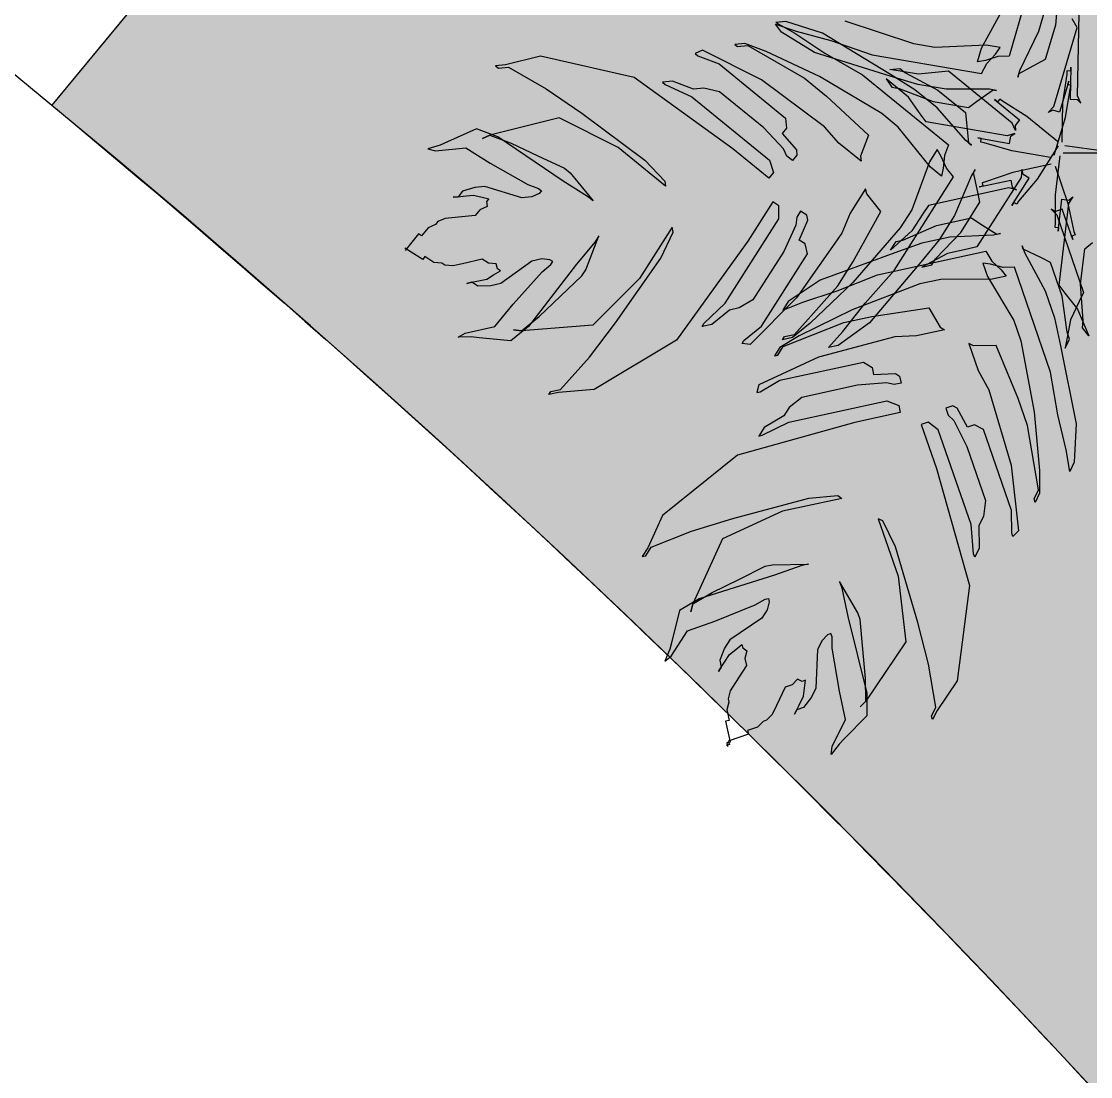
# Model space of a CAD drawing. Header units: inches. Extents: x 484217 to 497210, y -26946 to -21493.
# Drawn here: x 492405.6 to 492447.4, y -23273.03 to -23231.77 of the extents above; entities that cross this region are included whole.
import ezdxf

# ---------------------------------------------------------------- set-up
doc = ezdxf.new("R2010")
doc.units = ezdxf.units.IN
doc.header["$LTSCALE"] = 20
doc.header["$MEASUREMENT"] = 0
doc.layers.add('ARBOLES', color=7, linetype='Continuous')
doc.layers.add('Grass', color=90, linetype='Continuous')

# ---------------------------------------------------------------- blocks, each defined once
blk = doc.blocks.new('ARB-P17')
at = {"layer": 'ARBOLES'}
for p, q in [((0.002369282491969216, 0.501327395995645), (-0.07543240371290949, 0.2371903983473089)), ((0.04786342273180821, 0.4045889595058725), (0.03978654735450959, 0.3143701387027704)), ((-0.1435140434473396, 0.2572438797531333), (-0.08284715831342737, 0.3690114668086153)), ((-0.001783524986933571, 0.298835198361985), (0.01829433812187631, 0.3669996140632463)), ((-0.6292641420000677, 0.3232307628606748), (-0.6542462946129604, 0.3207171734143799)), ((-0.6542462946129604, 0.3207171734143799), (-0.6073476212342825, 0.2938922146206835)), ((-0.5380109959795334, 0.2945599476392715), (-0.6292641420000677, 0.3232307628606748)), ((-0.3117361074869791, 0.267727235352254), (-0.4824622664789615, 0.3235870063113566)), ((0.09335756297184616, 0.3078505230161284), (0.0813566196957538, 0.3299050790435842)), ((0.09434288731978313, 0.1384307496850568), (0.09910101249371905, 0.3426724028134345)), ((-0.6547837156180378, 0.3167330747180301), (-0.6037136499011524, 0.2991003674201522)), ((-0.6402254101442679, 0.2962762464492528), (-0.6547837156180378, 0.3167330747180301)), ((-0.5585599680229336, 0.2464775731011173), (-0.6402254101442679, 0.2962762464492528)), ((-0.6073476212342825, 0.2938922146206835), (-0.5329230164695389, 0.2446019723932693)), ((-0.6037136499011524, 0.2991003674201522), (-0.5176110399621621, 0.2755442570683613)), ((-0.3697892882435667, 0.1916199867906982), (-0.5380109959795334, 0.2945599476392715)), ((-0.04892070647568403, 0.2016021023750625), (-0.001783524986933571, 0.298835198361985)), ((0.03978654735450959, 0.3143701387027704), (0.01468924069607169, 0.2291646945390369)), ((0.03563373987560681, 0.1118779410691388), (0.09335756297184616, 0.3078505230161284)), ((-0.7309860682866542, 0.2688344827581091), (-0.7559682208997174, 0.2663208933118142)), ((-0.7559682208997174, 0.2663208933118142), (-0.7490866161600138, 0.2607044729703318)), ((-0.6784779842876674, 0.248882788770743), (-0.7309860682866542, 0.2688344827581091)), ((-0.5176110399621621, 0.2755442570683613), (-0.4154712039575372, 0.2402789827044671)), ((-0.259186980884067, 0.2588420783099821), (-0.3117361074869791, 0.267727235352254)), ((-0.8365239111812457, 0.2519068296469129), (-0.8546244590546337, 0.2437768198590504)), ((-0.8546244590546337, 0.2437768198590504), (-0.8477429762082237, 0.2381604990005712)), ((-0.6902186023179979, 0.1783053175551004), (-0.8365239111812457, 0.2519068296469129)), ((-0.7490866161600138, 0.2607044729703318), (-0.7241045854402159, 0.2632181618997436)), ((-0.7241045854402159, 0.2632181618997436), (-0.5834088090903435, 0.1827434844848312)), ((-0.545935763010533, 0.1865140178789773), (-0.6784779842876674, 0.248882788770743)), ((-0.3703175369197993, 0.1876561006150155), (-0.5585599680229336, 0.2464775731011173)), ((-0.5329230164695389, 0.2446019723932693), (-0.4391259697828786, 0.1909521848087081)), ((-0.4154712039575372, 0.2402789827044671), (-0.1439679002917273, 0.1943724254217614)), ((-0.1321354280435685, 0.2643527396959371), (-0.259186980884067, 0.2588420783099821)), ((-0.1535529305463683, 0.2231618228283025), (-0.1435140434473396, 0.2572438797531333)), ((-0.09710288382143516, 0.2584293366419388), (-0.1321354280435685, 0.2643527396959371)), ((-0.1307725964183817, 0.2191341376545494), (-0.108819141649235, 0.2424150868942547)), ((-0.108819141649235, 0.2424150868942547), (-0.09710288382143516, 0.2584293366419388)), ((-1.324946323127534, 0.2153803154962475), (-1.349928353847361, 0.2128666265668073)), ((-1.349928353847361, 0.2128666265668073), (-1.343046871000723, 0.2072503057083565)), ((-1.238781100332432, 0.2366675444843622), (-1.324946323127534, 0.2153803154962475)), ((-1.238781044048096, 0.236667613447679), (-1.238781100332432, 0.2366675444843622)), ((-1.006310512389746, 0.184353330344095), (-1.238781044048096, 0.236667613447679)), ((-0.8477429762082237, 0.2381604990005712), (-0.7952348922092369, 0.2182088050131199)), ((-0.7952348922092369, 0.2182088050131199), (-0.6300786944275103, 0.08341660699505837)), ((-0.1340227774908271, 0.2266689604201417), (-0.1535529305463683, 0.2231618228283025)), ((-0.1439679002917273, 0.1943724254217614), (-0.1307725964183817, 0.2191341376545494)), ((-0.1034726870199449, 0.2361899239237175), (-0.1340227774908271, 0.2266689604201417)), ((-0.07543240371290949, 0.2371903983473089), (-0.1034726870199449, 0.2361899239237175)), ((-0.007350678589631343, 0.2171368917900622), (-0.05143042825028487, 0.1930815881438264)), ((0.01468924069607169, 0.2291646945390369), (-0.007350678589631343, 0.2171368917900622)), ((-1.343046871000723, 0.2072503057083565), (-1.318064840280925, 0.2097639946377683)), ((-1.318064840280925, 0.2097639946377683), (-1.22426773730993, 0.1561142760166376)), ((-0.3914770209678409, 0.09480669874724866), (-0.545935763010533, 0.1865140178789773)), ((-0.4391259697828786, 0.1909521848087081), (-0.2257991482892407, 0.01684554181528597)), ((-0.3710612385768002, 0.2041094729722772), (-0.346079085963737, 0.2066230624185721)), ((-0.3004524848111885, 0.1922876892895715), (-0.3710612385768002, 0.2041094729722772)), ((-0.3017311990917335, 0.1670616917902237), (-0.3703175369197993, 0.1876561006150155)), ((-0.3091276491718702, 0.1535623862801856), (-0.3697892882435667, 0.1916199867906982)), ((-0.346079085963737, 0.2066230624185721), (-0.3323161202706899, 0.1953904207017558)), ((-0.3323161202706899, 0.1953904207017558), (-0.2522819829925425, 0.1529733437974414)), ((-0.2504884233715643, 0.1973150671485087), (-0.3004524848111885, 0.1922876892895715)), ((-0.2255062707586717, 0.1998286565947751), (-0.2504884233715643, 0.1973150671485087)), ((-0.06723155582335494, 0.07065277943519277), (-0.2255062707586717, 0.1998286565947751)), ((-0.05394019448047515, 0.1845609229868614), (-0.04892070647568403, 0.2016021023750625)), ((-0.05143042825028487, 0.1930815881438264), (-0.05394019448047515, 0.1845609229868614)), ((0.05845200972774478, 0.1214971689136632), (0.06897631528482862, 0.1923311607822313)), ((0.06897631528482862, 0.1923311607822313), (0.06918318949570335, 0.2012111984630564)), ((0.06918318949570335, 0.2012111984630564), (0.07805249403628522, 0.2010045742971442)), ((0.07825936824715995, 0.2098846119779693), (0.07639749301978327, 0.1299639582627776)), ((0.07805249403628522, 0.2010045742971442), (0.07825936824715995, 0.2098846119779693)), ((-0.7611201773298433, 0.007144055421804296), (-1.006310512389746, 0.184353330344095)), ((-0.9107197279043078, 0.1750452355908863), (-0.9357018805173709, 0.1725316461446198)), ((-0.9357018805173709, 0.1725316461446198), (-0.9288202757776673, 0.1669152258030238)), ((-0.9288202757776673, 0.1669152258030238), (-0.8625492260856616, 0.1357308900986709)), ((-0.8582117001898553, 0.1550934726401181), (-0.9107197279043078, 0.1750452355908863)), ((-0.5332159596090094, 0.06161902606029912), (-0.6902186023179979, 0.1783053175551004)), ((-0.5834088090903435, 0.1827434844848312), (-0.5283568244250887, 0.1378128181343072)), ((-0.3251637147471342, 0.1350331922949124), (-0.3805547338613451, 0.1803894011229659)), ((-0.3805547338613451, 0.1803894011229659), (-0.3659964283875752, 0.1599325728541601)), ((-0.3659964283875752, 0.1599325728541601), (-0.3484801562765938, 0.1569708713271609)), ((-0.23166580037784, 0.1552148332210663), (-0.3017311990917335, 0.1670616917902237)), ((0.07273194887611112, 0.1750290052824823), (0.05014436399267197, 0.0983440753499849)), ((0.0702222271012829, 0.1665084910513315), (0.07273194887611112, 0.1750290052824823)), ((0.07873244274185254, 0.1640018027316614), (0.0702222271012829, 0.1665084910513315)), ((0.07622272096705274, 0.1554812885003969), (0.07873244274185254, 0.1640018027316614)), ((-1.22426773730993, 0.1561142760166376), (-1.136080044959044, 0.09559129258917663)), ((-0.8625492260856616, 0.1357308900986709), (-0.6698669750247461, -0.02152669083625369)), ((-0.8332295475767921, 0.1576070620862993), (-0.8582117001898553, 0.1550934726401181)), ((-0.794484551163947, 0.1488881092988947), (-0.8332295475767921, 0.1576070620862993)), ((-0.684380338047248, 0.05902657763144248), (-0.794484551163947, 0.1488881092988947)), ((-0.5283568244250887, 0.1378128181343072), (-0.4238621438219923, 0.04107812114364151)), ((-0.3484801562765938, 0.1569708713271609), (-0.2638566072234312, 0.1246672107198776)), ((-0.2960474140692213, 0.09411958821866051), (-0.3251637147471342, 0.1350331922949124)), ((-0.2540755426135206, 0.1086316204463742), (-0.3091276491718702, 0.1535623862801856)), ((-0.2522819829925425, 0.1529733437974414), (-0.1834669107413447, 0.09680993624687062)), ((-0.1236097356693051, 0.1549396721089806), (-0.23166580037784, 0.1552148332210663)), ((-0.1558003873803671, 0.1243920233772258), (-0.1148515996138144, 0.1534588213455379)), ((-0.106093308423425, 0.1519779443514153), (-0.1236097356693051, 0.1549396721089806)), ((-0.1148515996138144, 0.1534588213455379), (-0.106093308423425, 0.1519779443514153)), ((0.06465507349858512, 0.08481018447949396), (0.07622272096705274, 0.1554812885003969)), ((0.1027984434382461, 0.1204640501576364), (0.09434288731978313, 0.1384307496850568)), ((-0.2638566072234312, 0.1246672107198776), (-0.1762749363983573, 0.1098586506236643)), ((-0.1827165696962538, 0.02748924053264545), (-0.2540755426135206, 0.1086316204463742)), ((-0.1762749363983573, 0.1098586506236643), (-0.1558003873803671, 0.1243920233772258)), ((-0.1110646536392892, 0.1293298069518301), (-0.04913106423433078, 0.07878272025973843)), ((-0.1041831707926803, 0.1237134860933509), (-0.1110646536392892, 0.1293298069518301)), ((-0.09857363827927657, 0.1305866514165643), (-0.1041831707926803, 0.1237134860933509)), ((-0.09169215543286668, 0.1249703305581136), (-0.09857363827927657, 0.1305866514165643)), ((-0.03103051636114174, 0.08691273004760092), (-0.09169215543286668, 0.1249703305581136)), ((0.02210408068563652, 0.09734360092630821), (0.03563373987560681, 0.1118779410691388)), ((0.05617638607847653, 0.02381643983693493), (0.05845200972774478, 0.1214971689136632)), ((0.07639749301978327, 0.1299639582627776), (0.09413601310873787, 0.1295507120042316)), ((0.09413601310873787, 0.1295507120042316), (0.1027984434382461, 0.1204640501576364)), ((-1.191653760805139, 0.08369084889034184), (-1.363984262679679, 0.04111632195068182)), ((-1.045348451941891, 0.0100893367985293), (-1.191653760805139, 0.08369084889034184)), ((-1.136080044959044, 0.09559129258917663), (-0.9790772803567903, -0.02109509838885515)), ((-0.6300786944275103, 0.08341660699505837), (-0.6275346718679486, 0.05843753514878358)), ((-0.3501878801023395, 0.06110857463042407), (-0.3914770209678409, 0.09480669874724866)), ((-0.2814891085954514, 0.07366275994988314), (-0.2960474140692213, 0.09411958821866051)), ((-0.1834669107413447, 0.09680993624687062), (-0.180922888181982, 0.07183086440051056)), ((0.04466603873666486, 0.02513300163849408), (-0.03103051636114174, 0.08691273004760092)), ((0.03312401810080701, 0.1033574268378743), (0.02210408068563652, 0.09734360092630821)), ((0.05014436399267197, 0.0983440753499849), (0.03312401810080701, 0.1033574268378743)), ((0.03704804506554638, -0.008915773915532554), (0.06465507349858512, 0.08481018447949396)), ((-1.397119848472244, 0.05670853954441668), (-1.469522105574299, 0.02418866883937199)), ((-1.344611764473257, 0.03675684555696535), (-1.397119848472244, 0.05670853954441668)), ((-0.6349378858957664, 0.007222745957733422), (-0.684380338047248, 0.05902657763144248)), ((-0.6275346718679486, 0.05843753514878358), (-0.6387537368948983, 0.04469120450247033)), ((-0.4975363512571107, 0.02104773662017578), (-0.5332159596090094, 0.06161902606029912)), ((-0.2706753521121357, -0.03813971180653652), (-0.3501878801023395, 0.06110857463042407)), ((-0.08005120364376239, 0.03960306123636315), (-0.2814891085954514, 0.07366275994988314)), ((-0.180922888181982, 0.07183086440051056), (-0.1758350868496166, 0.02187291967419469)), ((-0.05907812264371159, 0.05254697239516304), (-0.06723155582335494, 0.07065277943519277)), ((-0.04913106423433078, 0.07878272025973843), (-0.0603500729767461, 0.06503645857671358)), ((-0.0603500729767461, 0.06503645857671358), (-0.05907812264371159, 0.05254697239516304)), ((-1.363984262679679, 0.04111632195068182), (-1.382084932446361, 0.03298641164593619)), ((-1.382084932446361, 0.03298641164593619), (-1.363984262679679, 0.04111632195068182)), ((-1.363984262679679, 0.04111632195068182), (-1.311476178680721, 0.02116462796323049)), ((-1.181999467357628, -0.07305638009793824), (-1.344611764473257, 0.03675684555696535)), ((-0.6387537368948983, 0.04469120450247033), (-0.603074250436066, 0.004120014545549111)), ((-0.4238621438219923, 0.04107812114364151), (-0.4437563169250893, -0.01139344354874083)), ((-0.168953482109913, 0.01625649933262707), (-0.1827165696962538, 0.02748924053264545)), ((-0.1530747092894558, 0.0339549070649241), (-0.07425117451987262, 0.02062719773218191)), ((-0.1443165732339651, 0.03247405630136768), (-0.1530747092894558, 0.0339549070649241)), ((-0.1457956341200486, 0.02372650604587534), (-0.1443165732339651, 0.03247405630136768)), ((-0.06105587064652695, 0.04538890996497003), (-0.08005120364376239, 0.03960306123636315)), ((-0.07425117451987262, 0.02062719773218191), (-0.0712930675882717, 0.03812221047292041)), ((-0.0712930675882717, 0.03812221047292041), (-0.06105587064652695, 0.04538890996497003)), ((-1.487622653447687, 0.01605865905150949), (-1.518214338574154, 0.006671904282114838)), ((-1.518214338574154, 0.006671904282114838), (-1.498841718474438, 0.002312328405281505)), ((-1.498841718474438, 0.002312328405281505), (-1.423895504421949, 0.009853295710399834)), ((-1.469522105574299, 0.02418866883937199), (-1.487622653447687, 0.01605865905150949)), ((-1.423895504421949, 0.009853295710399834), (-1.363233921634588, -0.02820437376354334)), ((-1.311476178680721, 0.02116462796323049), (-1.24520500709562, -0.01001980722418239)), ((-0.928362877872047, -0.0853884162441716), (-1.045348451941891, 0.0100893367985293)), ((-0.6716605346457243, -0.06586841418723566), (-0.7611201773298433, 0.007144055421804296)), ((-0.6267843308228294, -0.01088316056544159), (-0.6349378858957664, 0.007222745957733422)), ((-0.603074250436066, 0.004120014545549111), (-0.6018023001030315, -0.008369471636029857)), ((-0.4424843665920548, -0.0238829297303198), (-0.4975363512571107, 0.02104773662017578)), ((-0.2537776743846223, 0.005102276275295026), (-0.2728176853395894, -0.02489512096599356)), ((-0.2435571071573861, -0.01190557185475427), (-0.2537776743846223, 0.005102276275295026)), ((-0.2257991482892407, 0.01684554181528597), (-0.2357462066986216, -0.009390206049204153)), ((-0.1758350868496166, 0.02187291967419469), (-0.168953482109913, 0.01625649933262707)), ((-0.1370374980643589, 0.02224565528231892), (-0.1457956341200486, 0.02372650604587534)), ((-0.06845116023652054, 0.001651246457527122), (-0.1370374980643589, 0.02224565528231892)), ((0.02788864664424295, -0.01463816440212895), (-0.06845116023652054, 0.001651246457527122)), ((0.04639054412564292, 0.01447155645104203), (-0.00596965463057586, -0.06802155163791213)), ((0.06315564967960086, 0.01557446119650763), (0.1598760825174566, 0.001723065323488981)), ((-1.24520500709562, -0.01001980722418239), (-1.178933957403586, -0.04120414292844998)), ((-0.9790772803567903, -0.02109509838885515), (-0.9296348282051098, -0.07289893006259263)), ((-0.6698669750247461, -0.02152669083625369), (-0.6604414696189735, -0.05212208354100767)), ((-0.6130213651299812, -0.02211580228225785), (-0.6267843308228294, -0.01088316056544159)), ((-0.6018023001030315, -0.008369471636029857), (-0.6130213651299812, -0.02211580228225785)), ((-0.4437563169250893, -0.01139344354874083), (-0.4424843665920548, -0.0238829297303198)), ((-0.2728176853395894, -0.02489512096599356), (-0.3169871216778688, -0.1441491580532386)), ((-0.230606257685821, -0.04116701870506745), (-0.2435571071573861, -0.01190557185475427)), ((-0.2357462066986216, -0.009390206049204153), (-0.2388118385458995, -0.04124234373549029)), ((0.05069411914340094, -0.01005463514110261), (0.03909912137797278, -0.1070714343192947)), ((0.05877131347781983, -0.002885307138569715), (0.1564785460450366, -0.002885307138569715)), ((-1.363233921634588, -0.02820437376354334), (-1.269436818663394, -0.081854092384674)), ((-1.178933957403586, -0.04120414292844998), (-1.165170869817473, -0.05243688412849678)), ((-1.165170869817473, -0.05243688412849678), (-1.107574862593054, -0.1223466223253808)), ((-0.6604414696189735, -0.05212208354100767), (-0.6716605346457243, -0.06586841418723566)), ((-0.2431494207262403, -0.06060499524028273), (-0.2706753521121357, -0.03813971180653652)), ((-0.2388118385458995, -0.04124234373549029), (-0.2431494207262403, -0.06060499524028273)), ((-0.2128954806306638, -0.06292906854233138), (-0.230606257685821, -0.04116701870506745)), ((-0.1591342426899018, -0.04444918679249099), (-0.1686543324823617, -0.05944801825080503)), ((-0.1638943297437265, -0.05194866894046868), (-0.1591342426899018, -0.04444918679249099)), ((-0.1529732007665245, -0.1009630638214105), (-0.1638943297437265, -0.05194866894046868)), ((-0.06611647052295666, -0.05146535590503731), (-0.1336692542002424, -0.07523165197619619)), ((0.02936016163602062, -0.03070683939864693), (-0.06611647052295666, -0.05146535590503731)), ((-0.04342100439046703, -0.04425035229124319), (-0.04545072488480173, -0.06400330032184343)), ((-0.04069072214613811, -0.05650395101153548), (-0.04342100439046703, -0.04425035229124319)), ((0.03877612708546962, -0.03599644495838561), (0.07071824725051101, -0.1283349756772907)), ((-1.121337950179168, -0.111113881125334), (-1.181999467357628, -0.07305638009793824)), ((-0.9296348282051098, -0.07289893006259263), (-0.928362877872047, -0.0853884162441716)), ((-0.3604561557367845, -0.2954098270261909), (-0.2128954806306638, -0.06292906854233138)), ((-0.1686543324823617, -0.05944801825080503), (-0.2107939640113159, -0.1589489744698938)), ((-0.04545072488480173, -0.06400330032184343), (-0.1549312094508366, -0.2364889986477294)), ((-0.1491437351137108, -0.08767509047382305), (-0.0710264347127918, -0.07069083754055328)), ((-0.1336692542002424, -0.07523165197619619), (-0.1423489200792858, -0.0771187837627565)), ((-0.1423489200792858, -0.0771187837627565), (-0.1404640692346675, -0.08578795868726274)), ((-0.0710264347127918, -0.07069083754055328), (-0.06725675193547431, -0.08802910040557776)), ((-0.06855042061403083, -0.133506811596817), (-0.02571022733530981, -0.06601240212850712)), ((-0.00596965463057586, -0.06802155163791213), (-0.05154013015359737, -0.123262362386015)), ((-0.02571022733530981, -0.06601240212850712), (-0.04069072214613811, -0.05650395101153548)), ((-1.431820327737512, -0.09819270301321124), (-1.443039392764291, -0.1119390336595529)), ((-1.401228642611045, -0.0888059482438166), (-1.431820327737512, -0.09819270301321124)), ((-1.376246611891247, -0.08629225931429119), (-1.401228642611045, -0.0888059482438166)), ((-1.28499340958615, -0.1149630055723776), (-1.376246611891247, -0.08629225931429119)), ((-1.269436818663394, -0.081854092384674), (-1.243182715717268, -0.0918299891199581)), ((-1.241910765384233, -0.1043194753015371), (-1.260011313257593, -0.112449485089428)), ((-1.243182715717268, -0.0918299891199581), (-1.236301232870829, -0.09744630997843728)), ((-1.236301232870829, -0.09744630997843728), (-1.241910765384233, -0.1043194753015371)), ((-0.4313711260775221, -0.09258854547596229), (-0.4694512323024185, -0.1525834727962945)), ((-0.4286408438332217, -0.1048421441962262), (-0.4313711260775221, -0.09258854547596229)), ((-0.3932192145678641, -0.1483662915733817), (-0.4286408438332217, -0.1048421441962262)), ((-0.07593641781451765, -0.08991623219210965), (-0.2755695017563085, -0.1333204304185074)), ((-0.1475127205928857, -0.1254703940995228), (-0.1529732007665245, -0.1009630638214105)), ((-0.1404640692346675, -0.08578795868726274), (-0.1491437351137108, -0.08767509047382305)), ((-0.05669223521184107, -0.0948111435436374), (-0.07593641781451765, -0.08991623219210965)), ((-0.06725675193547431, -0.08802910040557776), (-0.05669223521184107, -0.0948111435436374)), ((-1.443039392764291, -0.1119390336595529), (-1.455530408124076, -0.1131958781243156)), ((-1.455530408124076, -0.1131958781243156), (-1.443039392764291, -0.1119390336595529)), ((-1.443039392764291, -0.1119390336595529), (-1.430548255511184, -0.1106822886780208)), ((-1.430548255511184, -0.1106822886780208), (-1.405566224791386, -0.1081685997484953)), ((-1.405566224791386, -0.1081685997484953), (-1.386193604691698, -0.1125281756253287)), ((-1.386193604691698, -0.1125281756253287), (-1.366821106485276, -0.1168876520191304)), ((-1.366821106485276, -0.1168876520191304), (-1.37243063899885, -0.1237608173422586)), ((-1.37243063899885, -0.1237608173422586), (-1.371158688665616, -0.1362503035238376)), ((-1.260011313257593, -0.112449485089428), (-1.28499340958615, -0.1149630055723776)), ((-1.107574862593054, -0.1223466223253808), (-1.121337950179168, -0.111113881125334)), ((-0.6620970500864019, -0.1249929417696478), (-0.7239773386350521, -0.2224848813170013)), ((-0.6471164801203031, -0.134501440589446), (-0.6620970500864019, -0.1249929417696478)), ((-0.1951129166102419, -0.2004641528781406), (-0.1475127205928857, -0.1254703940995228)), ((-0.06379041787536721, -0.1260074622864806), (-0.06855042061403083, -0.133506811596817)), ((-0.05630013289223257, -0.1307617116963513), (-0.06379041787536721, -0.1260074622864806)), ((-0.05154013015359737, -0.123262362386015), (-0.05630013289223257, -0.1307617116963513)), ((0.03909912137797278, -0.1070714343192947), (0.0394754059700233, -0.1786820049175333)), ((0.04617625177161244, -0.1973741793958084), (0.05566307491474731, -0.1179967414409759)), ((0.07222694006418351, -0.1289220379989047), (0.04798283855083696, -0.3317754731919251)), ((0.05566307491474731, -0.1179967414409759), (0.07328102737531594, -0.1201023573872249)), ((0.07071824725051101, -0.1283349756772907), (0.08556466944571639, -0.1983906618097819)), ((0.08314413511030239, -0.1123354900305458), (0.07222694006418351, -0.1289220379989047)), ((0.07328102737531594, -0.1201023573872249), (0.08314413511030239, -0.1123354900305458)), ((-1.400478301565755, -0.1581266439580418), (-1.450442428614281, -0.1631538533704031)), ((-1.389259236538976, -0.1443803133117001), (-1.400478301565755, -0.1581266439580418)), ((-1.371158688665616, -0.1362503035238376), (-1.389259236538976, -0.1443803133117001)), ((-0.6464160026855268, -0.1665081201778094), (-0.6471164801203031, -0.134501440589446)), ((-0.5926548399000069, -0.1480281907253129), (-0.6021748453774762, -0.1630268893459856)), ((-0.5776742699339081, -0.1575366895450543), (-0.5926548399000069, -0.1480281907253129)), ((-0.5749439876896076, -0.1697902882652329), (-0.5776742699339081, -0.1575366895450543)), ((-0.4694512323024185, -0.1525834727962945), (-0.4905211323818718, -0.2023340837434943)), ((-0.4618893106646737, -0.2731106612992278), (-0.3932192145678641, -0.1483662915733817)), ((-0.3169871216778688, -0.1441491580532386), (-0.3455473067402863, -0.1891455195905962)), ((-0.2891592855699798, -0.1544330772678109), (-0.3163385457076799, -0.1966583041121055)), ((-0.2755695017563085, -0.1333204304185074), (-0.2891592855699798, -0.1544330772678109)), ((-0.2107939640113159, -0.1589489744698938), (-0.2488741545512028, -0.2189440346278957)), ((0.02879713783462989, -0.1428364963749686), (0.04298901605054084, -0.1567249561126403)), ((0.0400851962966442, -0.148330571263898), (0.02879713783462989, -0.1428364963749686)), ((0.0568535895880018, -0.1425299804454028), (0.0400851962966442, -0.148330571263898)), ((0.04298901605054084, -0.1567249561126403), (0.1097771275706236, -0.3497965510907761)), ((0.08298807024522148, -0.2180797414669086), (0.0568535895880018, -0.1425299804454028)), ((-1.499134661613937, -0.1806706179276887), (-1.517235209487324, -0.1888006277155511)), ((-1.493525129100561, -0.1737974526045605), (-1.499134661613937, -0.1806706179276887)), ((-1.475424459334079, -0.1656675422998148), (-1.493525129100561, -0.1737974526045605)), ((-1.450442428614281, -0.1631538533704031), (-1.475424459334079, -0.1656675422998148)), ((-0.7796965852601545, -0.3764906978931322), (-0.6464160026855268, -0.1665081201778094)), ((-0.6042046501870004, -0.1827799702141419), (-0.6347944714287621, -0.2475291469444301)), ((-0.6021748453774762, -0.1630268893459856), (-0.6042046501870004, -0.1827799702141419)), ((-0.5960138034540705, -0.2195407663748767), (-0.5749439876896076, -0.1697902882652329)), ((-0.3386079954003662, -0.2196580827479693), (-0.2555807308096405, -0.1834483481790983)), ((-0.2555807308096405, -0.1834483481790983), (-0.1687837645296781, -0.1645769634593535)), ((-0.1687837645296781, -0.1645769634593535), (-0.1476545773373914, -0.1781410163081603)), ((-0.1476545773373914, -0.1781410163081603), (-0.105396510443029, -0.2052691888600577)), ((0.0394754059700233, -0.1786820049175333), (0.03842131865889087, -0.1875016855291278)), ((-1.540945289874088, -0.2038038028266555), (-1.574602484954568, -0.2450427947655385)), ((-1.53406380702765, -0.209420123685021), (-1.540945289874088, -0.2038038028266555)), ((-1.517235209487324, -0.1888006277155511), (-1.53406380702765, -0.209420123685021)), ((-1.12620746853824, -0.2933211224326442), (-1.093587842486983, -0.2088188648341998)), ((-1.093587842486983, -0.2088188648341998), (-1.103107932279443, -0.2238176962925138)), ((-0.9118631536802012, -0.187395000979933), (-0.9927834531838187, -0.3148843377685751)), ((-0.9397226926778615, -0.2643977764303997), (-0.9091328714359007, -0.1996485997001969)), ((-0.9091328714359007, -0.1996485997001969), (-0.9118631536802012, -0.187395000979933)), ((-0.4905211323818718, -0.2023340837434943), (-0.6027318148772167, -0.362566050511532)), ((-0.3455473067402863, -0.1891455195905962), (-0.4632185537242321, -0.3248702889182766)), ((-0.3163385457076799, -0.1966583041121055), (-0.3695571109720959, -0.2445449931702796)), ((-0.2576936825936968, -0.2659494128370739), (-0.1951129166102419, -0.2004641528781406)), ((-0.1140761763218734, -0.2071563206465896), (-0.2220021760491022, -0.2124636190903857)), ((-0.0967166908189938, -0.203382023646327), (-0.1140761763218734, -0.2071563206465896)), ((-0.105396510443029, -0.2052691888600577), (-0.0967166908189938, -0.203382023646327)), ((0.03842131865889087, -0.1875016855291278), (0.04723033908274488, -0.1885544987841285)), ((0.04723033908274488, -0.1885544987841285), (0.04617625177161244, -0.1973741793958084)), ((0.08846848919961303, -0.2067850466584389), (0.08008425049132484, -0.2096853566181665)), ((0.08008425049132484, -0.2096853566181665), (0.08298807024522148, -0.2180797414669086)), ((0.08556466944571639, -0.1983906618097819), (0.08846848919961303, -0.2067850466584389)), ((-1.103107932279443, -0.2238176962925138), (-1.148678323487474, -0.2790583742029753)), ((-0.7239773386350521, -0.2224848813170013), (-0.9007985919232055, -0.4679551889121001)), ((-0.5810332334880002, -0.2290492651945897), (-0.5960138034540705, -0.2195407663748767)), ((-0.5755727533143613, -0.2535565954727019), (-0.5810332334880002, -0.2290492651945897)), ((-0.3695571109720959, -0.2445449931702796), (-0.3559673271584245, -0.2234323463209762)), ((-0.2914398105711768, -0.2275607402370952), (-0.3589925942484626, -0.251327036308254)), ((-0.3559673271584245, -0.2234323463209762), (-0.3386079954003662, -0.2196580827479693)), ((-0.2488741545512028, -0.2189440346278957), (-0.2944446300740537, -0.2741848453759985)), ((-0.2220021760491022, -0.2124636190903857), (-0.2914398105711768, -0.2275607402370952)), ((-0.1549312094508366, -0.2364889986477294), (-0.1794318692093668, -0.2419793312863021)), ((-0.04310269824225088, -0.233500748564353), (-0.03729500729829738, -0.2502896669533072)), ((-0.04019882705219402, -0.2418952821046503), (-0.04310269824225088, -0.233500748564353)), ((0.1124319588596165, -0.2410755535436522), (0.1321581930009756, -0.2255416626052238)), ((-1.530539199376136, -0.2681375904583092), (-1.575480909274404, -0.2396120939990567)), ((-1.525779196637501, -0.2606382411479728), (-1.530539199376136, -0.2681375904583092)), ((-1.503308341688268, -0.2749009893776702), (-1.525779196637501, -0.2606382411479728)), ((-1.051933459488197, -0.4246298760361071), (-0.9397226926778615, -0.2643977764303997)), ((-0.6347944714287621, -0.2475291469444301), (-0.7109548525087348, -0.3675192672603771)), ((-0.6898132406190314, -0.4335416431090095), (-0.5755727533143613, -0.2535565954727019)), ((-0.3589925942484626, -0.251327036308254), (-0.5442913060323917, -0.3188515940944967)), ((-0.4016464890442251, -0.3059957350773459), (-0.1325757705805302, -0.2474944157043524)), ((-0.228433020096503, -0.2529597308881648), (-0.2917143478297533, -0.2864384440961771)), ((-0.1794318692093668, -0.2419793312863021), (-0.228433020096503, -0.2529597308881648)), ((-0.1325757705805302, -0.2474944157043524), (-0.1182415710795794, -0.2716147217073512)), ((0.004953406796232684, -0.2638715816605384), (-0.04019882705219402, -0.2418952821046503)), ((-0.03729500729829738, -0.2502896669533072), (0.01431941003701809, -0.3452219626014994)), ((0.02752957515639309, -0.2748598801301227), (0.004953406796232684, -0.2638715816605384)), ((0.1018910484055198, -0.3292726721101644), (0.1124319588596165, -0.2410755535436522)), ((-1.483567768983534, -0.2769101388870752), (-1.503308341688268, -0.2749009893776702)), ((-1.476077484000598, -0.2816643882969174), (-1.483567768983534, -0.2769101388870752)), ((-1.456336826980703, -0.2836734049687664), (-1.476077484000598, -0.2816643882969174)), ((-1.431836251537135, -0.278183205167835), (-1.456336826980703, -0.2836734049687664)), ((-1.382835091490421, -0.2672026250257034), (-1.431836251537135, -0.278183205167835)), ((-1.36785452152435, -0.2767111238454163), (-1.382835091490421, -0.2672026250257034)), ((-1.348113948819616, -0.2787202733549066), (-1.36785452152435, -0.2767111238454163)), ((-1.345383666575316, -0.2909738720750852), (-1.348113948819616, -0.2787202733549066)), ((-1.337893381592181, -0.2957281214849559), (-1.345383666575316, -0.2909738720750852)), ((-1.259631568207851, -0.2717580399342978), (-1.337192904157376, -0.3277348010734045)), ((-1.148678323487474, -0.2790583742029753), (-1.268379375280773, -0.434536224398812)), ((-1.235130983604705, -0.2662676595929838), (-1.259631568207851, -0.2717580399342978)), ((-1.215390410899801, -0.2682768091023888), (-1.235130983604705, -0.2662676595929838)), ((-1.23443050616973, -0.2982743391814324), (-1.2126601286555, -0.2805304078226527)), ((-1.207900125916836, -0.2730310585123448), (-1.215390410899801, -0.2682768091023888)), ((-1.2126601286555, -0.2805304078226527), (-1.207900125916836, -0.2730310585123448)), ((-0.4999694168895985, -0.33310558861956), (-0.4618893106646737, -0.2731106612992278)), ((-0.2944446300740537, -0.2741848453759985), (-0.4216358825354973, -0.4249083133243232)), ((-0.2917143478297533, -0.2864384440961771), (-0.2672136880711946, -0.2809481114577181)), ((-0.2672136880711946, -0.2809481114577181), (-0.2576936825936968, -0.2659494128370739)), ((-0.1211373102552784, -0.279292737449623), (-0.1408096074255809, -0.2766989725203359)), ((-0.1408096074255809, -0.2766989725203359), (-0.1291943284099943, -0.3102765119151059)), ((-0.0901769546229616, -0.2873805772678395), (-0.1211373102552784, -0.279292737449623)), ((-0.1182415710795794, -0.2716147217073512), (-0.09522768678769467, -0.2938479829078346)), ((-0.06212050286941916, -0.2870740613382452), (-0.0901769546229616, -0.2873805772678395)), ((0.02789826955381613, -0.54730103248923), (-0.06212050286941916, -0.2870740613382452)), ((0.05656787556750941, -0.3588040260003709), (0.02752957515639309, -0.2748598801301227)), ((-1.396414622271777, -0.3217073525451042), (-1.371914046828209, -0.3162171527441728)), ((-1.371914046828209, -0.3162171527441728), (-1.354903672052785, -0.3059725706957295)), ((-1.354903672052785, -0.3059725706957295), (-1.337893381592181, -0.2957281214849559)), ((-1.306531277630853, -0.3787582977609816), (-1.23443050616973, -0.2982743391814324)), ((-1.188788234521695, -0.3588063823914638), (-1.1357275583307, -0.3083199538909582)), ((-1.1357275583307, -0.3083199538909582), (-1.12620746853824, -0.2933211224326442)), ((-0.9927834531838187, -0.3148843377685751), (-1.108424979673259, -0.4308561590657404)), ((-0.5020331043051272, -0.3459796462352074), (-0.4016464890442251, -0.3059957350773459)), ((-0.4325568520422962, -0.375893833308595), (-0.3604561557367845, -0.2954098270261909)), ((-0.2446673188102863, -0.317260148636052), (-0.2967456215743027, -0.3285830062096693)), ((-0.1174969827355596, -0.3168477281164428), (-0.2446673188102863, -0.317260148636052)), ((-0.1291943284099943, -0.3102765119151059), (-0.06338798142260771, -0.4190974159926384)), ((-0.08277831921944312, -0.3092992009703437), (-0.1174969827355596, -0.3168477281164428)), ((-0.09522768678769467, -0.2938479829078346), (-0.08277831921944312, -0.3092992009703437)), ((-1.420915282030307, -0.3271976851835916), (-1.408664994308538, -0.3244525852832112)), ((-1.408664994308538, -0.3244525852832112), (-1.420915282030307, -0.3271976851835916)), ((-1.408664994308538, -0.3244525852832112), (-1.396414622271777, -0.3217073525451042)), ((-1.393684424342439, -0.3339610841029241), (-1.408664994308538, -0.3244525852832112)), ((-1.361693479600945, -0.3332250008743074), (-1.393684424342439, -0.3339610841029241)), ((-1.337192904157376, -0.3277348010734045), (-1.361693479600945, -0.3332250008743074)), ((-0.5442913060323917, -0.3188515940944967), (-0.6235488878460274, -0.3723995915283069)), ((-0.608120658396075, -0.4538316593265961), (-0.4999694168895985, -0.33310558861956)), ((-0.4632185537242321, -0.3248702889182766), (-0.5693399904212129, -0.4258432787569574)), ((-0.2967456215743027, -0.3285830062096693), (-0.4646850016001735, -0.3923333004227061)), ((0.04798283855083696, -0.3317754731919251), (0.06349268610512127, -0.3515206171502427)), ((0.1089681787989605, -0.4195754171866781), (0.1018910484055198, -0.3292726721101644)), ((-1.241848995027681, -0.4092929437297243), (-1.188788234521695, -0.3588063823914638)), ((-0.7109548525087348, -0.3675192672603771), (-0.7449754334297722, -0.3880081656818674)), ((-0.6027318148772167, -0.362566050511532), (-0.7183733413666573, -0.4785378718086122)), ((-0.5869452197404712, -0.3735202058795721), (-0.5020331043051272, -0.3459796462352074)), ((0.01431941003701809, -0.3452219626014994), (0.03755007094034113, -0.4123773387743767)), ((0.06883769856221988, -0.4485487917900173), (0.05656787556750941, -0.3588040260003709)), ((0.06349268610512127, -0.3515206171502427), (0.09451241855603597, -0.391010592616766)), ((0.1097771275706236, -0.3497965510907761), (0.09881634109800073, -0.3723860893991571)), ((-1.352101677998462, -0.4339991562118541), (-1.306531277630853, -0.3787582977609816)), ((-0.8327572614511212, -0.4269771263936661), (-0.7796965852601545, -0.3764906978931322)), ((-0.7694760931883309, -0.3934984983204401), (-0.8130166887463872, -0.4289862759031564)), ((-0.7449754334297722, -0.3880081656818674), (-0.7694760931883309, -0.3934984983204401)), ((-0.6235488878460274, -0.3723995915283069), (-0.6371386716596703, -0.3935122383776104)), ((-0.6371386716596703, -0.3935122383776104), (-0.5869452197404712, -0.3735202058795721)), ((-0.4646850016001735, -0.3923333004227061), (-0.5960207135207156, -0.457204208987008)), ((-0.487647333042787, -0.4461333426773706), (-0.4325568520422962, -0.375893833308595)), ((-0.4156319659263659, -0.4089051328363666), (-0.2748718460379962, -0.3873800654675392)), ((-0.2748718460379962, -0.3873800654675392), (-0.2462034281241756, -0.4356207644575818)), ((0.09881634109800073, -0.3723860893991571), (0.07689466528097455, -0.4175648686328657)), ((0.09451241855603597, -0.391010592616766), (0.1223698517309799, -0.4569599223682417)), ((-1.285389665741377, -0.444780673609614), (-1.241848995027681, -0.4092929437297243)), ((-1.116544030280977, -0.5098682168632536), (-1.051933459488197, -0.4246298760361071)), ((-0.6356494949714602, -0.483978251195964), (-0.4850694467034486, -0.4240022205559342)), ((-0.4850694467034486, -0.4240022205559342), (-0.4156319659263659, -0.4089051328363666)), ((-0.06338798142260771, -0.4190974159926384), (-0.04596496002707795, -0.4694640224680028)), ((0.03755007094034113, -0.4123773387743767), (0.05239649313537597, -0.482433024906868)), ((0.07689466528097455, -0.4175648686328657), (0.06368455159756081, -0.4879270997957974)), ((0.1068600041766956, -0.4372147784100093), (0.1089681787989605, -0.4195754171866781)), ((-1.442613863419552, -0.4607144705006191), (-1.425603488643958, -0.4504698884521758)), ((-1.425603488643958, -0.4504698884521758), (-1.352101677998462, -0.4339991562118541)), ((-1.268379375280773, -0.434536224398812), (-1.31192004599427, -0.4700239542786733)), ((-1.305130322761102, -0.4427716569378504), (-1.285389665741377, -0.444780673609614)), ((-1.285389665741377, -0.444780673609614), (-1.305130322761102, -0.4427716569378504)), ((-1.108424979673259, -0.4308561590657404), (-1.285389665741377, -0.444780673609614)), ((-0.8375173485049459, -0.4344766085416438), (-0.8327572614511212, -0.4269771263936661)), ((-0.8130166887463872, -0.4289862759031564), (-0.8375173485049459, -0.4344766085416438)), ((-0.7333539113327561, -0.4690293729888992), (-0.6898132406190314, -0.4335416431090095)), ((-0.5693399904212129, -0.4258432787569574), (-0.6128806611347102, -0.461331008636904)), ((-0.5236978030881403, -0.4863754548047439), (-0.487647333042787, -0.4461333426773706)), ((-0.4216358825354973, -0.4249083133243232), (-0.4991971433296101, -0.4808851221661712)), ((-0.2356389114005424, -0.4424028075955561), (-0.3050763921776252, -0.4574998953151236)), ((-0.2462034281241756, -0.4356207644575818), (-0.2356389114005424, -0.4424028075955561)), ((0.07464533807001317, -0.465337561487388), (0.06883769856221988, -0.4485487917900173)), ((0.1223698517309799, -0.4569599223682417), (0.1068600041766956, -0.4372147784100093)), ((-1.410622918677859, -0.4599783872718888), (-1.442613863419552, -0.4607144705006191)), ((-1.390882345973125, -0.461987536781379), (-1.410622918677859, -0.4599783872718888)), ((-1.31192004599427, -0.4700239542786733), (-1.390882345973125, -0.461987536781379)), ((-0.9007985919232055, -0.4679551889121001), (-1.10492242386897, -0.5908892913325303)), ((-0.7381139140713913, -0.4765287222992072), (-0.7333539113327561, -0.4690293729888992)), ((-0.7183733413666573, -0.4785378718086122), (-0.7381139140713913, -0.4765287222992072)), ((-0.5960207135207156, -0.457204208987008), (-0.6443291608505035, -0.4858653829825244)), ((-0.6373813208932688, -0.4668213412753914), (-0.6326212338396431, -0.4593218591274137)), ((-0.6128806611347102, -0.461331008636904), (-0.6373813208932688, -0.4668213412753914)), ((-0.6326212338396431, -0.4593218591274137), (-0.608120658396075, -0.4538316593265961)), ((-0.3590395457860609, -0.4601535779642063), (-0.5481079592593971, -0.510339785901408)), ((-0.3050763921776252, -0.4574998953151236), (-0.3590395457860609, -0.4601535779642063)), ((-0.1636714898064326, -0.4819847196057196), (-0.174959548268447, -0.4764906447167902)), ((-0.174959548268447, -0.4764906447167902), (-0.1517289388010852, -0.543645872197942)), ((-0.04596496002707795, -0.4694640224680028), (-0.0130410753293404, -0.646053244087625)), ((0.06368455159756081, -0.4879270997957974), (0.07464533807001317, -0.465337561487388)), ((-0.6443291608505035, -0.4858653829825244), (-0.6579189446641465, -0.5069780298318278)), ((-0.6492391250403102, -0.5050908646181256), (-0.6356494949714602, -0.483978251195964)), ((-0.4991971433296101, -0.4808851221661712), (-0.5236978030881403, -0.4863754548047439)), ((-0.10755850217447, -0.4813716586457133), (-0.1636714898064326, -0.4819847196057196)), ((-0.05271294165950734, -0.6127821010316268), (-0.10755850217447, -0.4813716586457133)), ((0.05239649313537597, -0.482433024906868), (0.09112801734090681, -0.6758110162237756)), ((-1.188644801741901, -0.5903521754428311), (-1.116544030280977, -0.5098682168632536)), ((-0.5481079592593971, -0.510339785901408), (-0.6968031566828188, -0.5789849914658589)), ((-0.6579189446641465, -0.5069780298318278), (-0.6492391250403102, -0.5050908646181256)), ((-0.6447250076637943, -0.5676621673194973), (-0.4364122578429601, -0.5223708373065676)), ((-0.4364122578429601, -0.5223708373065676), (-0.4152830706506733, -0.5359348901553744)), ((-0.4152830706506733, -0.5359348901553744), (-0.4115133689614652, -0.5532732400044154)), ((-0.4115133689614652, -0.5532732400044154), (-0.3575503690978508, -0.5506195907824747)), ((-0.3575503690978508, -0.5506195907824747), (-0.3469858523741891, -0.5574016339204491)), ((-0.1517289388010852, -0.543645872197942), (-0.1259216786974662, -0.5911121687136927)), ((0.0459758161815671, -0.653834538875401), (0.02789826955381613, -0.54730103248923)), ((-0.6968031566828188, -0.5789849914658589), (-0.7017131208726255, -0.5982104731014601)), ((-0.6930334549935822, -0.5963233413148998), (-0.6447250076637943, -0.5676621673194973)), ((-0.4511421504122097, -0.5800472822133713), (-0.5900174194559895, -0.6102415245067334)), ((-0.379819818790537, -0.5736193694183385), (-0.4511421504122097, -0.5800472822133713)), ((-0.3605754824430392, -0.5785142473426106), (-0.379819818790537, -0.5736193694183385)), ((-0.3432161506849809, -0.57473998376949), (-0.3605754824430392, -0.5785142473426106)), ((-0.3469858523741891, -0.5574016339204491), (-0.3432161506849809, -0.57473998376949)), ((-1.217905379924304, -0.6033417245539852), (-1.213145377185469, -0.5958423752436488)), ((-1.193404804480735, -0.5978515247531391), (-1.217905379924304, -0.6033417245539852)), ((-1.213145377185469, -0.5958423752436488), (-1.188644801741901, -0.5903521754428311)), ((-1.104922499024411, -0.590889243629789), (-1.193404804480735, -0.5978515247531391)), ((-1.10492242386897, -0.5908892913325303), (-1.104922499024411, -0.590889243629789)), ((-0.7017131208726255, -0.5982104731014601), (-0.6930334549935822, -0.5963233413148998)), ((-0.5900174194559895, -0.6102415245067334), (-0.6209663812828978, -0.6351284015018734)), ((-0.1259216786974662, -0.5911121687136927), (-0.07042167707552949, -0.7786895401112304)), ((-0.6209663812828978, -0.6351284015018734), (-0.6345561650965692, -0.6562410483512053)), ((-0.6221068164404073, -0.6716921794296695), (-0.3790752493584364, -0.6188522888434989)), ((-0.3790752493584364, -0.6188522888434989), (-0.3492663962873053, -0.6305292099057169)), ((-0.3492663962873053, -0.6305292099057169), (-0.3454966945980686, -0.6478675597547863)), ((-0.215244484733688, -0.6314099631192391), (-0.2320129621500939, -0.6372105830386943)), ((-0.2039564262716737, -0.6369040380082538), (-0.215244484733688, -0.6314099631192391)), ((-0.178149217604016, -0.6843701858323641), (-0.2039564262716737, -0.6369040380082538)), ((-0.02948233219237295, -0.6799373285128638), (-0.05271294165950734, -0.6127821010316268)), ((-0.6345561650965692, -0.6562410483512053), (-0.6828646313384468, -0.6849021353627052)), ((-0.3454966945980686, -0.6478675597547863), (-0.4583328122599539, -0.6724003732613255)), ((-0.2320129621500939, -0.6372105830386943), (-0.2262053226423006, -0.6539993527360934)), ((-0.2262053226423006, -0.6539993527360934), (-0.2120133929902295, -0.667887961165377)), ((-0.0130410753293404, -0.646053244087625), (-0.0001167597916946761, -0.7919650875804507)), ((0.06662987788439523, -0.7406789947052914), (0.0459758161815671, -0.653834538875401)), ((-0.4583328122599539, -0.6724003732613255), (-0.7496728266715138, -0.7539014378430124)), ((-0.6828646313384468, -0.6849021353627052), (-0.6964544151519192, -0.7060147822120086)), ((-0.687774595528083, -0.7041276169983064), (-0.6221068164404073, -0.6716921794296695)), ((-0.27651067076647, -0.671401183393499), (-0.2932791481828758, -0.6772018033129541)), ((-0.2932791481828758, -0.6772018033129541), (-0.2555293370739093, -0.7863292524208986)), ((-0.251030682652214, -0.6907838667117403), (-0.27651067076647, -0.671401183393499)), ((-0.2120133929902295, -0.667887961165377), (-0.1803985448147785, -0.7321428786868864)), ((-0.1613807401876102, -0.678569565912909), (-0.178149217604016, -0.6843701858323641)), ((-0.1388045718272508, -0.6895578643824933), (-0.1613807401876102, -0.678569565912909)), ((-0.0691126405534419, -0.8910238442092577), (-0.1388045718272508, -0.6895578643824933)), ((-0.002366087002428685, -0.8397377804349729), (-0.02948233219237295, -0.6799373285128638)), ((0.09112801734090681, -0.6758110162237756), (0.08662944704425968, -0.7713563728320024)), ((-0.6964544151519192, -0.7060147822120086), (-0.687774595528083, -0.7041276169983064)), ((-0.1697234209266583, -0.9258275346250286), (-0.251030682652214, -0.6907838667117403)), ((-0.1803985448147785, -0.7321428786868864), (-0.1339372230081324, -0.8664536310324422)), ((0.07566866057180732, -0.7939459111404119), (0.06662987788439523, -0.7406789947052914)), ((-0.7496728266715138, -0.7539014378430124), (-0.935367385268961, -0.903222779966228)), ((-0.2555293370739093, -0.7863292524208986), (-0.17356758280539, -1.077539998037281)), ((-0.07042167707552949, -0.7786895401112304), (-0.05168967059390184, -0.9413903019930956)), ((-0.0001167597916946761, -0.7919650875804507), (0.0005377327514679564, -0.8481321652837153)), ((0.08662944704425968, -0.7713563728320024), (0.07566866057180732, -0.7939459111404119)), ((-0.01332692491104126, -0.8623271700518274), (-0.002366087002428685, -0.8397377804349729)), ((0.0005377327514679564, -0.8481321652837153), (-0.0104230537209844, -0.8707217035921245)), ((-0.7610288643648744, -0.9107130169357446), (-0.5719602971466884, -0.8605267755715147)), ((-0.4900734488013824, -0.8608809059145414), (-0.6376282299793559, -0.8929622465672651)), ((-0.5719602971466884, -0.8605267755715147), (-0.5006379655250157, -0.8540988627764534)), ((-0.5006379655250157, -0.8540988627764534), (-0.4900734488013824, -0.8608809059145414)), ((-0.1339372230081324, -0.8664536310324422), (-0.1390904214089517, -0.9058317903466956)), ((-0.0104230537209844, -0.8707217035921245), (-0.01332692491104126, -0.8623271700518274)), ((-0.6376282299793559, -0.8929622465672651), (-0.7863234274027774, -0.9616074521317444)), ((-0.0684581480103077, -0.9471909219125507), (-0.0691126405534419, -0.8910238442092577)), ((-0.9353673663568713, -0.9032228669502445), (-0.9723667275309252, -0.9838990035088102)), ((-0.935367385268961, -0.903222779966228), (-0.9353673663568713, -0.9032228669502445)), ((-0.8633004653030696, -0.942027873580372), (-0.7610288643648744, -0.9107130169357446)), ((-0.3999833662095966, -0.9114907986870548), (-0.3506182760850152, -1.054195787189826)), ((-0.3886953077474118, -0.9169848735760978), (-0.3999833662095966, -0.9114907986870548)), ((-0.3570804595719324, -0.981239791097579), (-0.3886953077474118, -0.9169848735760978)), ((-0.1632612888759013, -0.998783382025607), (-0.1697234209266583, -0.9258275346250286)), ((-0.1390904214089517, -0.9058317903466956), (-0.1500512078815746, -0.9284213286551619)), ((-0.1500512078815746, -0.9284213286551619), (-0.1493966312133921, -0.9845883772575234)), ((-0.9636870616518819, -0.9820118717222499), (-0.8633004653030696, -0.942027873580372)), ((-0.06555432825641105, -0.9555853067611793), (-0.0684581480103077, -0.9471909219125507)), ((-0.05168967059390184, -0.9413903019930956), (-0.06555432825641105, -0.9555853067611793)), ((-0.7863234274027774, -0.9616074521317444), (-0.8603221308387674, -1.122959812232949)), ((-0.3015804065140344, -1.1688173111867), (-0.3570804595719324, -0.981239791097579)), ((-0.9723667275309252, -0.9838990035088102), (-0.9859563575997753, -1.005011616930943)), ((-0.9859563575997753, -1.005011616930943), (-0.977276691720732, -1.003124485144411)), ((-0.977276691720732, -1.003124485144411), (-0.9636870616518819, -0.9820118717222499)), ((-0.1603574176858444, -1.007177915565904), (-0.1632612888759013, -0.998783382025607)), ((-0.1493966312133921, -0.9845883772575234), (-0.1603574176858444, -1.007177915565904)), ((-0.7463457506764826, -1.061863167241768), (-0.6806779715886364, -1.029427729673245)), ((-0.6806779715886364, -1.029427729673245), (-0.6633184860857568, -1.025653432672982)), ((-0.6633184860857568, -1.025653432672982), (-0.5727518181165863, -1.024120397802193)), ((-0.5901113036194658, -1.027894694802455), (-0.6576639335517314, -1.051660957446558)), ((-0.5727518181165863, -1.024120397802193), (-0.5901113036194658, -1.027894694802455)), ((-0.6576639335517314, -1.051660957446558), (-0.8448476499254979, -1.110516373735436)), ((-0.3506182760850152, -1.054195787189826), (-0.3318862696034159, -1.216896549071663)), ((-0.8120136835089794, -1.094298638237547), (-0.7463457506764826, -1.061863167241768)), ((-0.49638134174279, -1.067023029357955), (-0.4905736507990355, -1.083811947746995)), ((-0.4505745639152678, -1.145166555308776), (-0.49638134174279, -1.067023029357955)), ((-0.4905736507990355, -1.083811947746995), (-0.4757272800397914, -1.153867485187959)), ((-0.17356758280539, -1.077539998037281), (-0.2044864319047974, -1.313809668279845)), ((-0.8448476499254979, -1.110516373735436), (-0.8931560972550869, -1.139177547730839)), ((-0.8603221308387674, -1.122959812232949), (-0.8120136835089794, -1.094298638237547)), ((-0.7052279462823208, -1.125555171278307), (-0.6810736457450446, -1.111224567566978)), ((-0.6810736457450446, -1.111224567566978), (-0.6723939798660012, -1.109337435780503)), ((-0.6723939798660012, -1.109337435780503), (-0.6705091290213829, -1.118006610705038)), ((-0.8931560972550869, -1.139177547730839), (-0.9127961266710827, -1.216079420716397)), ((-0.8652322487733953, -1.142185327295806), (-0.8603221308387674, -1.122959812232949)), ((-0.8603221308387674, -1.122959812232949), (-0.8652322487733953, -1.142185327295806)), ((-0.8056145426311332, -1.165539169420299), (-0.7052279462823208, -1.125555171278307)), ((-0.6754190932112181, -1.137232092340554), (-0.6890088959367802, -1.158344652205841)), ((-0.6705091290213829, -1.118006610705038), (-0.6754190932112181, -1.137232092340554)), ((-0.8731673452205087, -1.189305378507413), (-0.8056145426311332, -1.165539169420299)), ((-0.6890088959367802, -1.158344652205841), (-0.7682664588382976, -1.211892736623753)), ((-0.4757272800397914, -1.153867485187959), (-0.4286114656901815, -1.344345315236779)), ((-0.4447668729715133, -1.161955473697816), (-0.4505745639152678, -1.145166555308776)), ((-0.4383047409205573, -1.234911321098394), (-0.4447668729715133, -1.161955473697816)), ((-0.9139363891716812, -1.25264325220104), (-0.8731673452205087, -1.189305378507413)), ((-0.2751186538672812, -1.27245068540563), (-0.3015804065140344, -1.1688173111867)), ((-0.9127961266710827, -1.216079420716397), (-0.9177060908608894, -1.235304902351999)), ((-0.7682664588382976, -1.211892736623753), (-0.7818560889071476, -1.233005350045914)), ((-0.5395700979619562, -1.213547962911747), (-0.5505308003095593, -1.236137472119282)), ((-0.525705440299447, -1.199352958143635), (-0.5395700979619562, -1.213547962911747)), ((-0.5173212015913293, -1.196452648183907), (-0.525705440299447, -1.199352958143635)), ((-0.5144173818374327, -1.20484703303265), (-0.5173212015913293, -1.196452648183907)), ((-0.5140901098478707, -1.232930646230074), (-0.5144173818374327, -1.20484703303265)), ((-0.3318862696034159, -1.216896549071663), (-0.4311880648905059, -1.364034394893906)), ((-0.9177060908608894, -1.235304902351999), (-0.9294110238299425, -1.265086724125808)), ((-0.7818560889071476, -1.233005350045914), (-0.7935610218762008, -1.262787171819667)), ((-0.7694067213388962, -1.24845656810831), (-0.7539320866806064, -1.236013096183541)), ((-0.7539320866806064, -1.236013096183541), (-0.7384576057671666, -1.223569657685999)), ((-0.7384576057671666, -1.223569657685999), (-0.7365727549225483, -1.232238832610534)), ((-0.7365727549225483, -1.232238832610534), (-0.726008238198915, -1.239020875748508)), ((-0.726008238198915, -1.239020875748508), (-0.7309182023885228, -1.25824635738411)), ((-0.5505308003095593, -1.236137472119282), (-0.5550294547312262, -1.331682857828355)), ((-0.496012647345367, -1.339464181717091), (-0.5140901098478707, -1.232930646230074)), ((-0.4318425574336402, -1.307867317190613), (-0.4383047409205573, -1.234911321098394)), ((-0.9294110238299425, -1.265086724125808), (-0.9139363891716812, -1.25264325220104)), ((-0.7935610218762008, -1.262787171819667), (-0.7897913201869642, -1.280125521668708)), ((-0.7897913201869642, -1.280125521668708), (-0.7829963514075472, -1.269569181530471)), ((-0.7829963514075472, -1.269569181530471), (-0.7694067213388962, -1.24845656810831)), ((-0.7309182023885228, -1.25824635738411), (-0.7271485006993146, -1.275584707233151)), ((-0.257041191364749, -1.378984220892647), (-0.2751186538672812, -1.27245068540563)), ((-0.7965861352213892, -1.290681828379775), (-0.7897913201869642, -1.280125521668708)), ((-0.7897913201869642, -1.280125521668708), (-0.7965861352213892, -1.290681828379775)), ((-0.7271485006993146, -1.275584707233151), (-0.7543279334939257, -1.317809880520514)), ((-0.7543279334939257, -1.317809880520514), (-0.7679175635627757, -1.338922493942647)), ((-0.6140463976781234, -1.323901414349024), (-0.6308148750945293, -1.329702034268394)), ((-0.6001817400156142, -1.309706409580826), (-0.6140463976781234, -1.323901414349024)), ((-0.5888936815534294, -1.315200484469841), (-0.6001817400156142, -1.309706409580826)), ((-0.5805094428453117, -1.312300174510113), (-0.5888936815534294, -1.315200484469841)), ((-0.5830860420456077, -1.33198925416724), (-0.5805094428453117, -1.312300174510113)), ((-0.4311880648905059, -1.364034394893906), (-0.4318425574336402, -1.307867317190613)), ((-0.2044865160298457, -1.313809697380691), (-0.2541373716108524, -1.387378605741389)), ((-0.2044864319047974, -1.313809668279845), (-0.2044865160298457, -1.313809697380691)), ((-0.7679175635627757, -1.338922493942647), (-0.7728276814974038, -1.358148009005419)), ((-0.6308148750945293, -1.329702034268394), (-0.6527364153505459, -1.374880933092783)), ((-0.5966234277185833, -1.374267872132776), (-0.5856625898099708, -1.351678482516007)), ((-0.5856625898099708, -1.351678482516007), (-0.5830860420456077, -1.33198925416724)), ((-0.5550294547312262, -1.331682857828355), (-0.5659902926396683, -1.354272247445209)), ((-0.4811661410251133, -1.409519838748736), (-0.496012647345367, -1.339464181717091)), ((-0.4286114656901815, -1.344345315236779), (-0.4279569731470474, -1.400512392939987)), ((-0.7709428306525865, -1.366817183929925), (-0.7758527948424216, -1.386042665565526)), ((-0.7728276814974038, -1.358148009005419), (-0.7709428306525865, -1.366817183929925)), ((-0.6527364153505459, -1.374880933092783), (-0.6636972532591585, -1.397470322709637)), ((-0.6021037952368147, -1.385562715632773), (-0.5966234277185833, -1.374267872132776)), ((-0.5853353178204088, -1.379762095713431), (-0.6021037952368147, -1.385562715632773)), ((-0.5659902926396683, -1.354272247445209), (-0.5853353178204088, -1.379762095713431)), ((-0.4311880648905059, -1.364034394893906), (-0.4450526711170255, -1.378229548353659)), ((-0.4450526711170255, -1.378229548353659), (-0.4311880648905059, -1.364034394893906)), ((-0.2680020292733616, -1.401573610509502), (-0.257041191364749, -1.378984220892647)), ((-0.7758527948424216, -1.386042665565526), (-0.770198242308595, -1.412050190339102)), ((-0.6636972532591585, -1.397470322709637), (-0.677561859485678, -1.411665476169389)), ((-0.6021037952368147, -1.385562715632773), (-0.6075842141912062, -1.396857410441271)), ((-0.6075842141912062, -1.396857410441271), (-0.6021037952368147, -1.385562715632773)), ((-0.4279569731470474, -1.400512392939987), (-0.4834154682358757, -1.457292531603287)), ((-0.2650982095194649, -1.409967995358244), (-0.2680020292733616, -1.401573610509502)), ((-0.2541373716108524, -1.387378605741389), (-0.2650982095194649, -1.409967995358244)), ((-0.770198242308595, -1.412050190339102), (-0.77887790818761, -1.413937322125662)), ((-0.77887790818761, -1.413937322125662), (-0.7675688031197865, -1.465952371672813)), ((-0.6998107558563049, -1.428760790897201), (-0.7249634719808284, -1.437461720776383)), ((-0.6859460981937957, -1.414565786129117), (-0.6998107558563049, -1.428760790897201)), ((-0.677561859485678, -1.411665476169389), (-0.6859460981937957, -1.414565786129117)), ((-0.5140486033147624, -1.477288156290825), (-0.4811661410251133, -1.409519838748736)), ((-0.7220596522269318, -1.445856105625126), (-0.7723650844761494, -1.463257965383406)), ((-0.7249634719808284, -1.437461720776383), (-0.7220596522269318, -1.445856105625126)), ((-0.4834154682358757, -1.457292531603287), (-0.4972801258983566, -1.47148753637137)), ((-0.7694612647222527, -1.471652350232063), (-0.7778454193052937, -1.474552631090916)), ((-0.7675688031197865, -1.465952371672813), (-0.7762484689988013, -1.467839503459373)), ((-0.7762484689988013, -1.467839503459373), (-0.7743636370663012, -1.476508591399863)), ((-0.7723650844761494, -1.463257965383406), (-0.7694612647222527, -1.471652350232063)), ((-0.4972801258983566, -1.47148753637137), (-0.5166251510791255, -1.496977384639592)), ((-0.5166251510791255, -1.496977384639592), (-0.5140486033147624, -1.477288156290825))]:
    blk.add_line(p, q, dxfattribs=at)

msp = doc.modelspace()

# ---------------------------------------------------------------- hatches: boundary and pattern name
at = {"layer": 'Grass'}
h = msp.add_hatch(dxfattribs=at)
h.set_pattern_fill('AR-SAND', color=256, scale=1.5)
h.set_pattern_definition([(37.49999999999999, (-238779.4594578518, 13222.0489431144), (-0.09449003716441223, 2.890235653519738), [0, -2.28, 0, -2.55, 0, -2.4375]), (7.499999999999999, (-238779.4594578518, 13222.0489431144), (2.654665057901591, 4.233219097844611), [0, -1.23, 0, -2.055, 0, -0.7874999999999999]), (327.5, (-238781.3044578518, 13222.0489431144), (4.671212792627243, 0.008488580305447413), [0, -0.75, 0, -2.7, 0, -3.525]), (317.5, (-238781.3044578518, 13222.0489431144), (4.50918990685844, 1.316513347401374), [0, -0.375, 0, -1.77, 0, -2.025])])
edge = h.paths.add_edge_path()
edge.add_arc((492137.3456049394, -23560.98655116651), 464.8885633487714, 129.5789181852779, 151.4911101854538, ccw=False)
edge.add_line((491841.1463018295, -23202.67474677026), (491867.9062002469, -23235.04615138433))
edge.add_arc((492137.3456049386, -23560.98655116569), 422.8885633476546, 129.5789181852575, 148.3520474246445)
edge.add_line((491777.3456049404, -23339.09753158251), (491728.8280026042, -23339.09751377442))
edge = h.paths.add_edge_path()
edge.add_arc((492137.3458679725, -23560.98655116621), 464.8885633485761, 28.50888981451696, 50.42108181469284)
edge.add_line((492433.5451710825, -23202.67474677026), (492406.7852726651, -23235.04615138433))
edge.add_arc((492137.3458679733, -23560.98655116534), 422.8885633474225, 31.64795257531938, 50.421081814706326, ccw=False)
edge.add_line((492497.3458679714, -23339.09753158251), (492545.8634703077, -23339.09751377442))

# ---------------------------------------------------------------- linework, layer by layer
msp.add_line((492433.5452493186, -23202.67474677026, 6.930000000000007), (492406.7853509012, -23235.04615138434, 6.930000000000007))
at = {"elevation": 6.930000000000007}
msp.add_lwpolyline([(492545.8634703077, -23339.09751377442, 0.09590237550287603), (492433.5451710825, -23202.67474677026), (492406.7852726651, -23235.04615138433, -0.08209692858393211), (492497.3458679714, -23339.09753158251)], format="xyb", close=True, dxfattribs=at)
for radius, start, end in [(464.8885633500545, 28.50884775451453, 123.6525355644799), (422.8885633500545, 31.64795257536123, 148.3520474246388)]:
    msp.add_arc((492137.3456049404, -23560.9865511672, 6.930000000000007), radius, start, end)

# ---------------------------------------------------------------- block references
at = {"layer": 'ARBOLES', "color": 7, "xscale": 15.75, "yscale": 15.75, "zscale": 15.75}
msp.add_blockref('ARB-P17', (492445.4001497392, -23236.85965965206, 14.20650000000001), dxfattribs=at)

doc.saveas('drawing.dxf')
